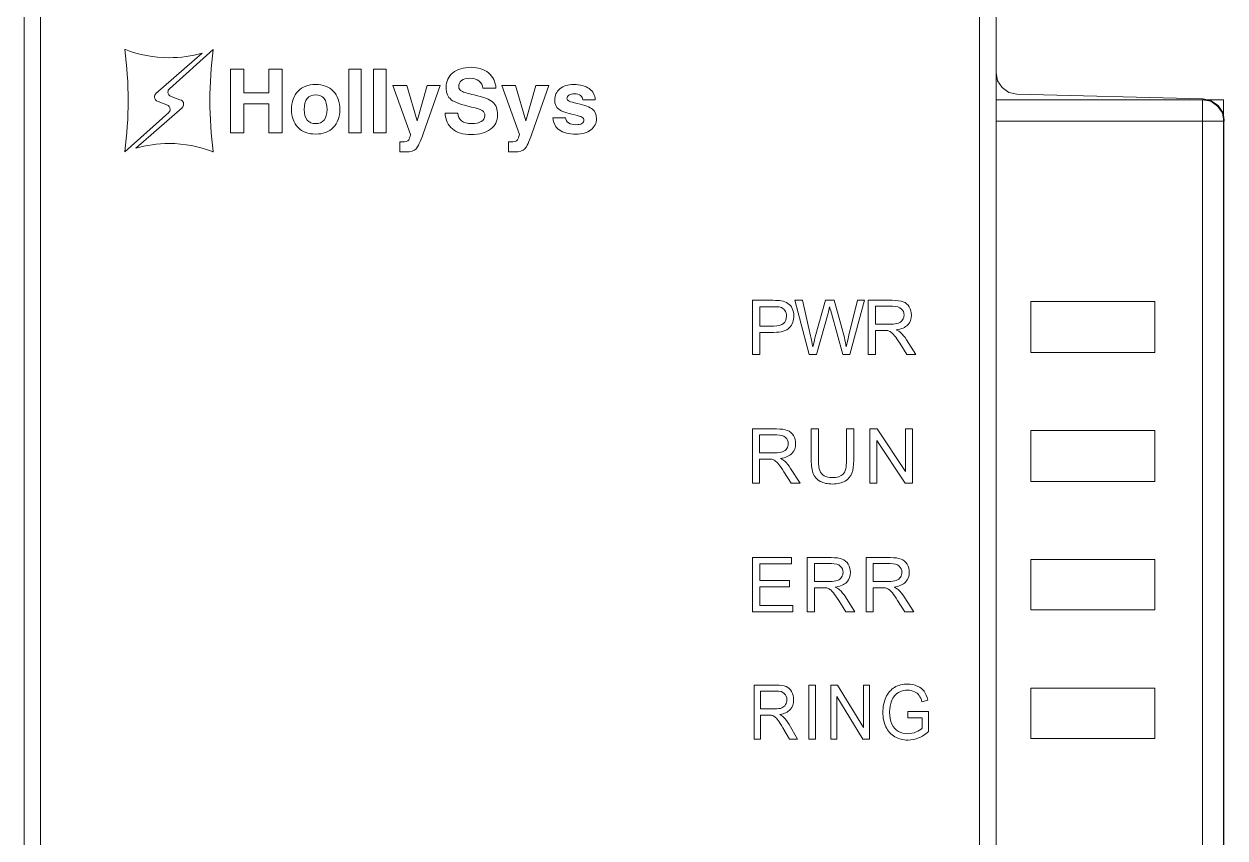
# Model space of a CAD drawing. Header units: millimetres. Extents: x 33157 to 59611, y -29750 to 1750.
# Drawn here: x 53947.74 to 53992.55, y -3075.04 to -3044.67 of the extents above; entities that cross this region are included whole.
import ezdxf

# ---------------------------------------------------------------- set-up
doc = ezdxf.new("R2010")
doc.units = ezdxf.units.MM
doc.layers.get('0').update_dxf_attribs({"lineweight": 18})

msp = doc.modelspace()

# ---------------------------------------------------------------- linework, layer by layer
at = {"lineweight": 9}
for p, q in [((53947.74, -3043.278), (53947.74, -3208)), ((53948.354, -3043.278), (53948.354, -3107.761)), ((53983.392, -3043.278), (53983.392, -3107.761)), ((53984.007, -3043.278), (53984.007, -3170.694)), ((53991.708, -3047.493), (53991.708, -3168.946)), ((53992.511, -3048.296), (53992.511, -3168.464)), ((53992.521, -3048.268), (53992.521, -3048.296))]:
    msp.add_line(p, q, dxfattribs=at)
for points in [[(53984.007, -3170.487), (53992.5, -3170.487), (53992.5, -3047.493), (53984.007, -3047.493)], [(53985.3, -3056.928), (53989.933, -3056.928), (53989.933, -3055.024), (53985.3, -3055.024)], [(53985.3, -3061.738), (53989.933, -3061.738), (53989.933, -3059.835), (53985.3, -3059.835)], [(53985.3, -3066.523), (53989.933, -3066.523), (53989.933, -3064.645), (53985.3, -3064.645)], [(53985.3, -3071.323), (53989.933, -3071.323), (53989.933, -3069.445), (53985.3, -3069.445)]]:
    msp.add_lwpolyline(points, close=True, dxfattribs=at)
for points, knots in [([(53953.071, -3047.681), (53953.071, -3047.681), (53953.071, -3047.681), (53953.071, -3047.681), (53953.071, -3047.681), (53952.741, -3047.56), (53952.741, -3047.56), (53952.663, -3047.544), (53952.605, -3047.475), (53952.605, -3047.392), (53952.605, -3047.34), (53952.628, -3047.295), (53952.664, -3047.263), (53952.664, -3047.263), (53952.664, -3047.262), (53952.664, -3047.262), (53952.664, -3047.262), (53954.392, -3045.751), (53954.392, -3045.751), (53953.997, -3045.864), (53953.581, -3045.925), (53953.15, -3045.925), (53952.576, -3045.925), (53952.028, -3045.817), (53951.524, -3045.622), (53951.516, -3045.619), (53951.507, -3045.617), (53951.499, -3045.614), (53951.499, -3045.614), (53951.499, -3045.624), (53951.499, -3045.624), (53951.582, -3046.246), (53951.626, -3046.88), (53951.626, -3047.525), (53951.626, -3048.169), (53951.582, -3048.803), (53951.499, -3049.424), (53951.499, -3049.424), (53951.499, -3049.438), (53951.499, -3049.438), (53951.499, -3049.438), (53953.138, -3047.969), (53953.138, -3047.969), (53953.138, -3047.969), (53953.138, -3047.968), (53953.138, -3047.968), (53953.17, -3047.937), (53953.191, -3047.893), (53953.191, -3047.844), (53953.191, -3047.768), (53953.14, -3047.703), (53953.071, -3047.681)], [0, 0, 0, 0, 138597.454167, 138597.454167, 138597.454167, 277194.908335, 277194.908335, 277194.908335, 415792.362502, 415792.362502, 415792.362502, 554389.81667, 554389.81667, 554389.81667, 692987.270837, 692987.270837, 692987.270837, 831584.725005, 831584.725005, 831584.725005, 970182.179172, 970182.179172, 970182.179172, 1108779.63334, 1108779.63334, 1108779.63334, 1247377.087507, 1247377.087507, 1247377.087507, 1385974.541674, 1385974.541674, 1385974.541674, 1524571.995842, 1524571.995842, 1524571.995842, 1663169.450009, 1663169.450009, 1663169.450009, 1801766.904177, 1801766.904177, 1801766.904177, 1940364.358344, 1940364.358344, 1940364.358344, 2078961.812512, 2078961.812512, 2078961.812512, 2217559.266679, 2217559.266679, 2217559.266679, 2356156.720847, 2356156.720847, 2356156.720847, 2356156.720847]), ([(53953.229, -3047.37), (53953.229, -3047.37), (53953.229, -3047.37), (53953.229, -3047.37), (53953.229, -3047.37), (53953.559, -3047.49), (53953.559, -3047.49), (53953.637, -3047.507), (53953.695, -3047.576), (53953.695, -3047.659), (53953.695, -3047.71), (53953.672, -3047.756), (53953.636, -3047.788), (53953.636, -3047.788), (53953.636, -3047.789), (53953.636, -3047.789), (53953.636, -3047.789), (53951.908, -3049.3), (53951.908, -3049.3), (53952.303, -3049.187), (53952.719, -3049.125), (53953.15, -3049.125), (53953.724, -3049.125), (53954.272, -3049.233), (53954.776, -3049.429), (53954.784, -3049.432), (53954.793, -3049.434), (53954.801, -3049.437), (53954.801, -3049.437), (53954.801, -3049.426), (53954.801, -3049.426), (53954.718, -3048.805), (53954.673, -3048.171), (53954.673, -3047.526), (53954.673, -3046.882), (53954.718, -3046.248), (53954.801, -3045.626), (53954.801, -3045.626), (53954.801, -3045.613), (53954.801, -3045.613), (53954.801, -3045.613), (53953.162, -3047.081), (53953.162, -3047.081), (53953.162, -3047.081), (53953.162, -3047.082), (53953.162, -3047.082), (53953.13, -3047.114), (53953.109, -3047.157), (53953.109, -3047.206), (53953.109, -3047.283), (53953.159, -3047.347), (53953.229, -3047.37)], [0, 0, 0, 0, 138602.719179, 138602.719179, 138602.719179, 277205.438358, 277205.438358, 277205.438358, 415808.157536, 415808.157536, 415808.157536, 554410.876715, 554410.876715, 554410.876715, 693013.595894, 693013.595894, 693013.595894, 831616.315073, 831616.315073, 831616.315073, 970219.034251, 970219.034251, 970219.034251, 1108821.75343, 1108821.75343, 1108821.75343, 1247424.472609, 1247424.472609, 1247424.472609, 1386027.191788, 1386027.191788, 1386027.191788, 1524629.910967, 1524629.910967, 1524629.910967, 1663232.630145, 1663232.630145, 1663232.630145, 1801835.349324, 1801835.349324, 1801835.349324, 1940438.068503, 1940438.068503, 1940438.068503, 2079040.787682, 2079040.787682, 2079040.787682, 2217643.506861, 2217643.506861, 2217643.506861, 2356246.226039, 2356246.226039, 2356246.226039, 2356246.226039]), ([(53955.445, -3046.348), (53955.445, -3046.348), (53955.693, -3046.348), (53955.693, -3046.348), (53955.693, -3046.348), (53955.942, -3046.348), (53955.942, -3046.348), (53955.942, -3046.348), (53955.942, -3047.239), (53955.942, -3047.239), (53955.942, -3047.239), (53956.873, -3047.239), (53956.873, -3047.239), (53956.873, -3047.239), (53956.873, -3046.348), (53956.873, -3046.348), (53956.873, -3046.348), (53957.121, -3046.348), (53957.121, -3046.348), (53957.121, -3046.348), (53957.371, -3046.348), (53957.371, -3046.348), (53957.371, -3046.348), (53957.371, -3048.728), (53957.371, -3048.728), (53957.371, -3048.728), (53957.123, -3048.728), (53957.123, -3048.728), (53957.123, -3048.728), (53956.873, -3048.728), (53956.873, -3048.728), (53956.873, -3048.728), (53956.873, -3047.649), (53956.873, -3047.649), (53956.873, -3047.649), (53955.942, -3047.649), (53955.942, -3047.649), (53955.942, -3047.649), (53955.942, -3048.728), (53955.942, -3048.728), (53955.942, -3048.728), (53955.694, -3048.728), (53955.694, -3048.728), (53955.694, -3048.728), (53955.445, -3048.728), (53955.445, -3048.728), (53955.445, -3048.728), (53955.445, -3046.348), (53955.445, -3046.348)], [0, 0, 0, 0, 138988.618698, 138988.618698, 138988.618698, 277977.237396, 277977.237396, 277977.237396, 416965.856094, 416965.856094, 416965.856094, 555954.474792, 555954.474792, 555954.474792, 694943.09349, 694943.09349, 694943.09349, 833931.712187, 833931.712187, 833931.712187, 972920.330885, 972920.330885, 972920.330885, 1111908.949583, 1111908.949583, 1111908.949583, 1250897.568281, 1250897.568281, 1250897.568281, 1389886.186979, 1389886.186979, 1389886.186979, 1528874.805677, 1528874.805677, 1528874.805677, 1667863.424375, 1667863.424375, 1667863.424375, 1806852.043073, 1806852.043073, 1806852.043073, 1945840.661771, 1945840.661771, 1945840.661771, 2084829.280469, 2084829.280469, 2084829.280469, 2223817.899166, 2223817.899166, 2223817.899166, 2223817.899166]), ([(53959.86, -3046.348), (53959.86, -3046.348), (53960.091, -3046.348), (53960.091, -3046.348), (53960.091, -3046.348), (53960.324, -3046.348), (53960.324, -3046.348), (53960.324, -3046.348), (53960.324, -3048.728), (53960.324, -3048.728), (53960.324, -3048.728), (53960.093, -3048.728), (53960.093, -3048.728), (53960.093, -3048.728), (53959.86, -3048.728), (53959.86, -3048.728), (53959.86, -3048.728), (53959.86, -3046.348), (53959.86, -3046.348)], [0, 0, 0, 0, 147183.233982, 147183.233982, 147183.233982, 294366.467964, 294366.467964, 294366.467964, 441549.701946, 441549.701946, 441549.701946, 588732.935928, 588732.935928, 588732.935928, 735916.169911, 735916.169911, 735916.169911, 883099.403893, 883099.403893, 883099.403893, 883099.403893]), ([(53960.782, -3046.348), (53960.782, -3046.348), (53961.013, -3046.348), (53961.013, -3046.348), (53961.013, -3046.348), (53961.246, -3046.348), (53961.246, -3046.348), (53961.246, -3046.348), (53961.246, -3048.728), (53961.246, -3048.728), (53961.246, -3048.728), (53961.015, -3048.728), (53961.015, -3048.728), (53961.015, -3048.728), (53960.782, -3048.728), (53960.782, -3048.728), (53960.782, -3048.728), (53960.782, -3046.348), (53960.782, -3046.348)], [0, 0, 0, 0, 147185.673695, 147185.673695, 147185.673695, 294371.347389, 294371.347389, 294371.347389, 441557.021084, 441557.021084, 441557.021084, 588742.694779, 588742.694779, 588742.694779, 735928.368474, 735928.368474, 735928.368474, 883114.042168, 883114.042168, 883114.042168, 883114.042168]), ([(53964.864, -3047.063), (53964.855, -3046.95), (53964.806, -3046.859), (53964.715, -3046.793), (53964.624, -3046.726), (53964.506, -3046.693), (53964.361, -3046.693), (53964.235, -3046.693), (53964.136, -3046.721), (53964.065, -3046.776), (53963.993, -3046.832), (53963.958, -3046.909), (53963.958, -3047.009), (53963.958, -3047.08), (53963.995, -3047.135), (53964.07, -3047.174), (53964.143, -3047.213), (53964.299, -3047.258), (53964.538, -3047.311), (53964.884, -3047.389), (53965.116, -3047.479), (53965.232, -3047.58), (53965.349, -3047.681), (53965.408, -3047.842), (53965.408, -3048.064), (53965.408, -3048.288), (53965.32, -3048.465), (53965.144, -3048.596), (53964.968, -3048.728), (53964.73, -3048.793), (53964.429, -3048.793), (53964.128, -3048.793), (53963.893, -3048.723), (53963.723, -3048.584), (53963.554, -3048.445), (53963.463, -3048.247), (53963.451, -3047.99), (53963.451, -3047.99), (53963.93, -3047.99), (53963.93, -3047.99), (53963.936, -3048.116), (53963.982, -3048.213), (53964.068, -3048.281), (53964.154, -3048.349), (53964.275, -3048.383), (53964.429, -3048.383), (53964.588, -3048.383), (53964.712, -3048.358), (53964.801, -3048.306), (53964.89, -3048.255), (53964.935, -3048.184), (53964.935, -3048.094), (53964.935, -3048.004), (53964.903, -3047.938), (53964.839, -3047.896), (53964.776, -3047.854), (53964.642, -3047.81), (53964.437, -3047.765), (53964.059, -3047.681), (53963.807, -3047.589), (53963.679, -3047.491), (53963.553, -3047.394), (53963.489, -3047.242), (53963.489, -3047.036), (53963.489, -3046.805), (53963.573, -3046.622), (53963.741, -3046.486), (53963.908, -3046.351), (53964.134, -3046.283), (53964.419, -3046.283), (53964.686, -3046.283), (53964.903, -3046.353), (53965.071, -3046.494), (53965.238, -3046.635), (53965.331, -3046.824), (53965.349, -3047.063), (53965.349, -3047.063), (53964.864, -3047.063), (53964.864, -3047.063)], [0, 0, 0, 0, 137119.788026, 137119.788026, 137119.788026, 274239.576052, 274239.576052, 274239.576052, 411359.364079, 411359.364079, 411359.364079, 548479.152105, 548479.152105, 548479.152105, 685598.940131, 685598.940131, 685598.940131, 822718.728157, 822718.728157, 822718.728157, 959838.516184, 959838.516184, 959838.516184, 1096958.30421, 1096958.30421, 1096958.30421, 1234078.092236, 1234078.092236, 1234078.092236, 1371197.880262, 1371197.880262, 1371197.880262, 1508317.668288, 1508317.668288, 1508317.668288, 1645437.456315, 1645437.456315, 1645437.456315, 1782557.244341, 1782557.244341, 1782557.244341, 1919677.032367, 1919677.032367, 1919677.032367, 2056796.820393, 2056796.820393, 2056796.820393, 2193916.608419, 2193916.608419, 2193916.608419, 2331036.396446, 2331036.396446, 2331036.396446, 2468156.184472, 2468156.184472, 2468156.184472, 2605275.972498, 2605275.972498, 2605275.972498, 2742395.760524, 2742395.760524, 2742395.760524, 2879515.548551, 2879515.548551, 2879515.548551, 3016635.336577, 3016635.336577, 3016635.336577, 3153755.124603, 3153755.124603, 3153755.124603, 3290874.912629, 3290874.912629, 3290874.912629, 3427994.700655, 3427994.700655, 3427994.700655, 3565114.488682, 3565114.488682, 3565114.488682, 3565114.488682]), ([(53957.963, -3048.527), (53957.8, -3048.362), (53957.719, -3048.139), (53957.719, -3047.858), (53957.719, -3047.571), (53957.8, -3047.343), (53957.963, -3047.174), (53958.125, -3047.006), (53958.344, -3046.921), (53958.62, -3046.921), (53958.897, -3046.921), (53959.117, -3047.006), (53959.279, -3047.174), (53959.441, -3047.343), (53959.522, -3047.571), (53959.522, -3047.858), (53959.522, -3048.139), (53959.441, -3048.362), (53959.279, -3048.527), (53959.117, -3048.692), (53958.897, -3048.774), (53958.62, -3048.774), (53958.344, -3048.774), (53958.125, -3048.692), (53957.963, -3048.527)], [0, 0, 0, 0, 143905.729551, 143905.729551, 143905.729551, 287811.459102, 287811.459102, 287811.459102, 431717.188653, 431717.188653, 431717.188653, 575622.918204, 575622.918204, 575622.918204, 719528.647756, 719528.647756, 719528.647756, 863434.377307, 863434.377307, 863434.377307, 1007340.106858, 1007340.106858, 1007340.106858, 1151245.836409, 1151245.836409, 1151245.836409, 1151245.836409]), ([(53962.631, -3048.766), (53962.529, -3049.063), (53962.442, -3049.249), (53962.37, -3049.325), (53962.297, -3049.4), (53962.168, -3049.438), (53961.982, -3049.438), (53961.982, -3049.438), (53961.76, -3049.433), (53961.76, -3049.433), (53961.76, -3049.433), (53961.76, -3049.061), (53961.76, -3049.061), (53961.771, -3049.065), (53961.801, -3049.067), (53961.849, -3049.067), (53961.974, -3049.067), (53962.055, -3049.042), (53962.092, -3048.991), (53962.116, -3048.959), (53962.14, -3048.892), (53962.164, -3048.79), (53962.164, -3048.79), (53961.507, -3046.967), (53961.507, -3046.967), (53961.507, -3046.967), (53961.762, -3046.967), (53961.762, -3046.967), (53961.762, -3046.967), (53962.02, -3046.967), (53962.02, -3046.967), (53962.02, -3046.967), (53962.403, -3048.274), (53962.403, -3048.274), (53962.403, -3048.274), (53962.404, -3048.274), (53962.404, -3048.274), (53962.404, -3048.274), (53962.777, -3046.967), (53962.777, -3046.967), (53962.777, -3046.967), (53963.02, -3046.967), (53963.02, -3046.967), (53963.02, -3046.967), (53963.263, -3046.967), (53963.263, -3046.967), (53963.263, -3046.967), (53962.631, -3048.766), (53962.631, -3048.766)], [0, 0, 0, 0, 139005.186012, 139005.186012, 139005.186012, 278010.372024, 278010.372024, 278010.372024, 417015.558036, 417015.558036, 417015.558036, 556020.744049, 556020.744049, 556020.744049, 695025.930061, 695025.930061, 695025.930061, 834031.116073, 834031.116073, 834031.116073, 973036.302085, 973036.302085, 973036.302085, 1112041.488097, 1112041.488097, 1112041.488097, 1251046.674109, 1251046.674109, 1251046.674109, 1390051.860122, 1390051.860122, 1390051.860122, 1529057.046134, 1529057.046134, 1529057.046134, 1668062.232146, 1668062.232146, 1668062.232146, 1807067.418158, 1807067.418158, 1807067.418158, 1946072.60417, 1946072.60417, 1946072.60417, 2085077.790182, 2085077.790182, 2085077.790182, 2224082.976194, 2224082.976194, 2224082.976194, 2224082.976194]), ([(53966.688, -3048.766), (53966.586, -3049.063), (53966.499, -3049.249), (53966.427, -3049.325), (53966.354, -3049.4), (53966.225, -3049.438), (53966.039, -3049.438), (53966.039, -3049.438), (53965.817, -3049.433), (53965.817, -3049.433), (53965.817, -3049.433), (53965.817, -3049.061), (53965.817, -3049.061), (53965.828, -3049.065), (53965.858, -3049.067), (53965.907, -3049.067), (53966.031, -3049.067), (53966.112, -3049.042), (53966.15, -3048.991), (53966.173, -3048.959), (53966.197, -3048.892), (53966.221, -3048.79), (53966.221, -3048.79), (53965.564, -3046.967), (53965.564, -3046.967), (53965.564, -3046.967), (53965.82, -3046.967), (53965.82, -3046.967), (53965.82, -3046.967), (53966.077, -3046.967), (53966.077, -3046.967), (53966.077, -3046.967), (53966.46, -3048.274), (53966.46, -3048.274), (53966.46, -3048.274), (53966.461, -3048.274), (53966.461, -3048.274), (53966.461, -3048.274), (53966.834, -3046.967), (53966.834, -3046.967), (53966.834, -3046.967), (53967.077, -3046.967), (53967.077, -3046.967), (53967.077, -3046.967), (53967.32, -3046.967), (53967.32, -3046.967), (53967.32, -3046.967), (53966.688, -3048.766), (53966.688, -3048.766)], [0, 0, 0, 0, 139015.328731, 139015.328731, 139015.328731, 278030.657462, 278030.657462, 278030.657462, 417045.986194, 417045.986194, 417045.986194, 556061.314925, 556061.314925, 556061.314925, 695076.643656, 695076.643656, 695076.643656, 834091.972387, 834091.972387, 834091.972387, 973107.301118, 973107.301118, 973107.301118, 1112122.629849, 1112122.629849, 1112122.629849, 1251137.958581, 1251137.958581, 1251137.958581, 1390153.287312, 1390153.287312, 1390153.287312, 1529168.616043, 1529168.616043, 1529168.616043, 1668183.944774, 1668183.944774, 1668183.944774, 1807199.273505, 1807199.273505, 1807199.273505, 1946214.602236, 1946214.602236, 1946214.602236, 2085229.930968, 2085229.930968, 2085229.930968, 2224245.259699, 2224245.259699, 2224245.259699, 2224245.259699]), ([(53968.589, -3047.496), (53968.589, -3047.428), (53968.561, -3047.373), (53968.505, -3047.332), (53968.449, -3047.291), (53968.374, -3047.27), (53968.281, -3047.27), (53968.192, -3047.27), (53968.122, -3047.286), (53968.071, -3047.316), (53968.021, -3047.347), (53967.996, -3047.39), (53967.996, -3047.445), (53967.996, -3047.484), (53968.025, -3047.518), (53968.082, -3047.546), (53968.138, -3047.573), (53968.238, -3047.602), (53968.382, -3047.635), (53968.667, -3047.699), (53968.858, -3047.768), (53968.954, -3047.844), (53969.051, -3047.919), (53969.099, -3048.038), (53969.099, -3048.2), (53969.099, -3048.372), (53969.029, -3048.511), (53968.889, -3048.617), (53968.749, -3048.722), (53968.564, -3048.774), (53968.335, -3048.774), (53968.064, -3048.774), (53967.855, -3048.723), (53967.709, -3048.619), (53967.562, -3048.515), (53967.484, -3048.364), (53967.475, -3048.166), (53967.475, -3048.166), (53967.947, -3048.166), (53967.947, -3048.166), (53967.951, -3048.247), (53967.987, -3048.31), (53968.055, -3048.356), (53968.124, -3048.402), (53968.217, -3048.425), (53968.335, -3048.425), (53968.428, -3048.425), (53968.501, -3048.409), (53968.553, -3048.377), (53968.605, -3048.345), (53968.632, -3048.301), (53968.632, -3048.244), (53968.632, -3048.204), (53968.606, -3048.17), (53968.556, -3048.142), (53968.505, -3048.115), (53968.416, -3048.087), (53968.288, -3048.059), (53967.99, -3047.992), (53967.791, -3047.921), (53967.691, -3047.847), (53967.59, -3047.774), (53967.54, -3047.66), (53967.54, -3047.505), (53967.54, -3047.331), (53967.605, -3047.189), (53967.735, -3047.082), (53967.866, -3046.975), (53968.037, -3046.921), (53968.25, -3046.921), (53968.489, -3046.921), (53968.682, -3046.974), (53968.829, -3047.079), (53968.976, -3047.184), (53969.049, -3047.323), (53969.049, -3047.496), (53969.049, -3047.496), (53969.049, -3047.496), (53969.049, -3047.496), (53969.049, -3047.496), (53968.589, -3047.496), (53968.589, -3047.496)], [0, 0, 0, 0, 136961.339307, 136961.339307, 136961.339307, 273922.678614, 273922.678614, 273922.678614, 410884.017921, 410884.017921, 410884.017921, 547845.357228, 547845.357228, 547845.357228, 684806.696535, 684806.696535, 684806.696535, 821768.035842, 821768.035842, 821768.035842, 958729.375149, 958729.375149, 958729.375149, 1095690.714456, 1095690.714456, 1095690.714456, 1232652.053763, 1232652.053763, 1232652.053763, 1369613.39307, 1369613.39307, 1369613.39307, 1506574.732377, 1506574.732377, 1506574.732377, 1643536.071684, 1643536.071684, 1643536.071684, 1780497.41099, 1780497.41099, 1780497.41099, 1917458.750297, 1917458.750297, 1917458.750297, 2054420.089604, 2054420.089604, 2054420.089604, 2191381.428911, 2191381.428911, 2191381.428911, 2328342.768218, 2328342.768218, 2328342.768218, 2465304.107525, 2465304.107525, 2465304.107525, 2602265.446832, 2602265.446832, 2602265.446832, 2739226.786139, 2739226.786139, 2739226.786139, 2876188.125446, 2876188.125446, 2876188.125446, 3013149.464753, 3013149.464753, 3013149.464753, 3150110.80406, 3150110.80406, 3150110.80406, 3287072.143367, 3287072.143367, 3287072.143367, 3424033.482674, 3424033.482674, 3424033.482674, 3560994.821981, 3560994.821981, 3560994.821981, 3697956.161288, 3697956.161288, 3697956.161288, 3697956.161288]), ([(53958.936, -3048.249), (53959.009, -3048.159), (53959.045, -3048.027), (53959.045, -3047.853), (53959.045, -3047.675), (53959.009, -3047.54), (53958.936, -3047.448), (53958.864, -3047.356), (53958.758, -3047.31), (53958.62, -3047.31), (53958.481, -3047.31), (53958.376, -3047.356), (53958.304, -3047.448), (53958.232, -3047.54), (53958.196, -3047.675), (53958.196, -3047.853), (53958.196, -3048.027), (53958.232, -3048.159), (53958.304, -3048.249), (53958.376, -3048.34), (53958.481, -3048.385), (53958.62, -3048.385), (53958.758, -3048.385), (53958.864, -3048.34), (53958.936, -3048.249)], [0, 0, 0, 0, 143906.936781, 143906.936781, 143906.936781, 287813.873562, 287813.873562, 287813.873562, 431720.810343, 431720.810343, 431720.810343, 575627.747124, 575627.747124, 575627.747124, 719534.683905, 719534.683905, 719534.683905, 863441.620686, 863441.620686, 863441.620686, 1007348.557467, 1007348.557467, 1007348.557467, 1151255.494248, 1151255.494248, 1151255.494248, 1151255.494248]), ([(53974.921, -3056.997), (53974.921, -3056.997), (53974.921, -3054.977), (53974.921, -3054.977), (53974.921, -3054.977), (53975.684, -3054.977), (53975.684, -3054.977), (53975.818, -3054.977), (53975.921, -3054.983), (53975.992, -3054.996), (53976.091, -3055.012), (53976.174, -3055.044), (53976.242, -3055.09), (53976.309, -3055.136), (53976.363, -3055.201), (53976.404, -3055.285), (53976.445, -3055.368), (53976.465, -3055.46), (53976.465, -3055.56), (53976.465, -3055.731), (53976.41, -3055.876), (53976.301, -3055.995), (53976.192, -3056.114), (53975.994, -3056.173), (53975.708, -3056.173), (53975.708, -3056.173), (53975.189, -3056.173), (53975.189, -3056.173), (53975.189, -3056.173), (53975.189, -3056.997), (53975.189, -3056.997), (53975.189, -3056.997), (53974.921, -3056.997), (53974.921, -3056.997)], [0, 0, 0, 0, 141139.422031, 141139.422031, 141139.422031, 282278.844063, 282278.844063, 282278.844063, 423418.266094, 423418.266094, 423418.266094, 564557.688126, 564557.688126, 564557.688126, 705697.110157, 705697.110157, 705697.110157, 846836.532188, 846836.532188, 846836.532188, 987975.95422, 987975.95422, 987975.95422, 1129115.376251, 1129115.376251, 1129115.376251, 1270254.798283, 1270254.798283, 1270254.798283, 1411394.220314, 1411394.220314, 1411394.220314, 1552533.642346, 1552533.642346, 1552533.642346, 1552533.642346]), ([(53977.035, -3056.997), (53977.035, -3056.997), (53976.503, -3054.977), (53976.503, -3054.977), (53976.503, -3054.977), (53976.78, -3054.977), (53976.78, -3054.977), (53976.78, -3054.977), (53977.083, -3056.302), (53977.083, -3056.302), (53977.116, -3056.44), (53977.145, -3056.578), (53977.17, -3056.715), (53977.223, -3056.499), (53977.254, -3056.375), (53977.263, -3056.342), (53977.263, -3056.342), (53977.645, -3054.977), (53977.645, -3054.977), (53977.645, -3054.977), (53977.967, -3054.977), (53977.967, -3054.977), (53977.967, -3054.977), (53978.257, -3056), (53978.257, -3056), (53978.328, -3056.254), (53978.381, -3056.492), (53978.415, -3056.715), (53978.441, -3056.587), (53978.476, -3056.441), (53978.518, -3056.276), (53978.518, -3056.276), (53978.833, -3054.977), (53978.833, -3054.977), (53978.833, -3054.977), (53979.102, -3054.977), (53979.102, -3054.977), (53979.102, -3054.977), (53978.549, -3056.997), (53978.549, -3056.997), (53978.549, -3056.997), (53978.289, -3056.997), (53978.289, -3056.997), (53978.289, -3056.997), (53977.865, -3055.458), (53977.865, -3055.458), (53977.829, -3055.329), (53977.807, -3055.25), (53977.799, -3055.221), (53977.776, -3055.313), (53977.756, -3055.392), (53977.738, -3055.457), (53977.738, -3055.457), (53977.314, -3056.997), (53977.314, -3056.997), (53977.314, -3056.997), (53977.035, -3056.997), (53977.035, -3056.997)], [0, 0, 0, 0, 138192.202017, 138192.202017, 138192.202017, 276384.404033, 276384.404033, 276384.404033, 414576.60605, 414576.60605, 414576.60605, 552768.808066, 552768.808066, 552768.808066, 690961.010083, 690961.010083, 690961.010083, 829153.2121, 829153.2121, 829153.2121, 967345.414116, 967345.414116, 967345.414116, 1105537.616133, 1105537.616133, 1105537.616133, 1243729.81815, 1243729.81815, 1243729.81815, 1381922.020166, 1381922.020166, 1381922.020166, 1520114.222183, 1520114.222183, 1520114.222183, 1658306.424199, 1658306.424199, 1658306.424199, 1796498.626216, 1796498.626216, 1796498.626216, 1934690.828233, 1934690.828233, 1934690.828233, 2072883.030249, 2072883.030249, 2072883.030249, 2211075.232266, 2211075.232266, 2211075.232266, 2349267.434282, 2349267.434282, 2349267.434282, 2487459.636299, 2487459.636299, 2487459.636299, 2625651.838316, 2625651.838316, 2625651.838316, 2625651.838316]), ([(53979.238, -3056.997), (53979.238, -3056.997), (53979.238, -3054.977), (53979.238, -3054.977), (53979.238, -3054.977), (53980.133, -3054.977), (53980.133, -3054.977), (53980.314, -3054.977), (53980.45, -3054.995), (53980.544, -3055.031), (53980.638, -3055.067), (53980.712, -3055.131), (53980.768, -3055.223), (53980.824, -3055.315), (53980.852, -3055.416), (53980.852, -3055.527), (53980.852, -3055.671), (53980.806, -3055.792), (53980.713, -3055.89), (53980.62, -3055.988), (53980.477, -3056.05), (53980.283, -3056.077), (53980.354, -3056.111), (53980.408, -3056.145), (53980.445, -3056.178), (53980.523, -3056.249), (53980.597, -3056.339), (53980.666, -3056.447), (53980.666, -3056.447), (53981.015, -3056.997), (53981.015, -3056.997), (53981.015, -3056.997), (53980.681, -3056.997), (53980.681, -3056.997), (53980.681, -3056.997), (53980.414, -3056.577), (53980.414, -3056.577), (53980.337, -3056.455), (53980.272, -3056.362), (53980.222, -3056.298), (53980.171, -3056.233), (53980.126, -3056.189), (53980.086, -3056.163), (53980.046, -3056.137), (53980.005, -3056.12), (53979.964, -3056.109), (53979.934, -3056.103), (53979.885, -3056.1), (53979.815, -3056.1), (53979.815, -3056.1), (53979.506, -3056.1), (53979.506, -3056.1), (53979.506, -3056.1), (53979.506, -3056.997), (53979.506, -3056.997), (53979.506, -3056.997), (53979.238, -3056.997), (53979.238, -3056.997)], [0, 0, 0, 0, 138201.173869, 138201.173869, 138201.173869, 276402.347738, 276402.347738, 276402.347738, 414603.521607, 414603.521607, 414603.521607, 552804.695476, 552804.695476, 552804.695476, 691005.869345, 691005.869345, 691005.869345, 829207.043214, 829207.043214, 829207.043214, 967408.217083, 967408.217083, 967408.217083, 1105609.390952, 1105609.390952, 1105609.390952, 1243810.564821, 1243810.564821, 1243810.564821, 1382011.73869, 1382011.73869, 1382011.73869, 1520212.912559, 1520212.912559, 1520212.912559, 1658414.086428, 1658414.086428, 1658414.086428, 1796615.260297, 1796615.260297, 1796615.260297, 1934816.434166, 1934816.434166, 1934816.434166, 2073017.608035, 2073017.608035, 2073017.608035, 2211218.781904, 2211218.781904, 2211218.781904, 2349419.955774, 2349419.955774, 2349419.955774, 2487621.129643, 2487621.129643, 2487621.129643, 2625822.303512, 2625822.303512, 2625822.303512, 2625822.303512]), ([(53975.189, -3055.936), (53975.189, -3055.936), (53975.711, -3055.936), (53975.711, -3055.936), (53975.885, -3055.936), (53976.007, -3055.904), (53976.08, -3055.84), (53976.152, -3055.775), (53976.188, -3055.685), (53976.188, -3055.568), (53976.188, -3055.484), (53976.167, -3055.411), (53976.124, -3055.351), (53976.082, -3055.291), (53976.025, -3055.251), (53975.956, -3055.231), (53975.91, -3055.22), (53975.827, -3055.214), (53975.706, -3055.214), (53975.706, -3055.214), (53975.189, -3055.214), (53975.189, -3055.214), (53975.189, -3055.214), (53975.189, -3055.936), (53975.189, -3055.936)], [0, 0, 0, 0, 143962.824276, 143962.824276, 143962.824276, 287925.648552, 287925.648552, 287925.648552, 431888.472827, 431888.472827, 431888.472827, 575851.297103, 575851.297103, 575851.297103, 719814.121379, 719814.121379, 719814.121379, 863776.945655, 863776.945655, 863776.945655, 1007739.769931, 1007739.769931, 1007739.769931, 1151702.594207, 1151702.594207, 1151702.594207, 1151702.594207]), ([(53979.506, -3055.868), (53979.506, -3055.868), (53980.08, -3055.868), (53980.08, -3055.868), (53980.202, -3055.868), (53980.297, -3055.856), (53980.366, -3055.83), (53980.434, -3055.805), (53980.487, -3055.765), (53980.522, -3055.709), (53980.558, -3055.653), (53980.576, -3055.593), (53980.576, -3055.528), (53980.576, -3055.432), (53980.541, -3055.353), (53980.472, -3055.292), (53980.403, -3055.23), (53980.294, -3055.2), (53980.145, -3055.2), (53980.145, -3055.2), (53979.506, -3055.2), (53979.506, -3055.2), (53979.506, -3055.2), (53979.506, -3055.868), (53979.506, -3055.868)], [0, 0, 0, 0, 143974.328956, 143974.328956, 143974.328956, 287948.657912, 287948.657912, 287948.657912, 431922.986868, 431922.986868, 431922.986868, 575897.315823, 575897.315823, 575897.315823, 719871.644779, 719871.644779, 719871.644779, 863845.973735, 863845.973735, 863845.973735, 1007820.302691, 1007820.302691, 1007820.302691, 1151794.631647, 1151794.631647, 1151794.631647, 1151794.631647]), ([(53974.916, -3061.797), (53974.916, -3061.797), (53974.916, -3059.777), (53974.916, -3059.777), (53974.916, -3059.777), (53975.812, -3059.777), (53975.812, -3059.777), (53975.992, -3059.777), (53976.129, -3059.795), (53976.223, -3059.831), (53976.316, -3059.867), (53976.391, -3059.931), (53976.447, -3060.023), (53976.503, -3060.115), (53976.531, -3060.216), (53976.531, -3060.327), (53976.531, -3060.471), (53976.484, -3060.592), (53976.391, -3060.69), (53976.299, -3060.788), (53976.156, -3060.85), (53975.962, -3060.877), (53976.033, -3060.911), (53976.087, -3060.945), (53976.123, -3060.978), (53976.201, -3061.049), (53976.275, -3061.139), (53976.344, -3061.247), (53976.344, -3061.247), (53976.694, -3061.797), (53976.694, -3061.797), (53976.694, -3061.797), (53976.36, -3061.797), (53976.36, -3061.797), (53976.36, -3061.797), (53976.093, -3061.377), (53976.093, -3061.377), (53976.015, -3061.255), (53975.951, -3061.162), (53975.9, -3061.098), (53975.85, -3061.033), (53975.804, -3060.989), (53975.764, -3060.963), (53975.725, -3060.937), (53975.684, -3060.92), (53975.643, -3060.909), (53975.613, -3060.903), (53975.563, -3060.9), (53975.494, -3060.9), (53975.494, -3060.9), (53975.185, -3060.9), (53975.185, -3060.9), (53975.185, -3060.9), (53975.185, -3061.797), (53975.185, -3061.797), (53975.185, -3061.797), (53974.916, -3061.797), (53974.916, -3061.797)], [0, 0, 0, 0, 138196.732848, 138196.732848, 138196.732848, 276393.465697, 276393.465697, 276393.465697, 414590.198545, 414590.198545, 414590.198545, 552786.931393, 552786.931393, 552786.931393, 690983.664242, 690983.664242, 690983.664242, 829180.39709, 829180.39709, 829180.39709, 967377.129938, 967377.129938, 967377.129938, 1105573.862787, 1105573.862787, 1105573.862787, 1243770.595635, 1243770.595635, 1243770.595635, 1381967.328484, 1381967.328484, 1381967.328484, 1520164.061332, 1520164.061332, 1520164.061332, 1658360.79418, 1658360.79418, 1658360.79418, 1796557.527029, 1796557.527029, 1796557.527029, 1934754.259877, 1934754.259877, 1934754.259877, 2072950.992725, 2072950.992725, 2072950.992725, 2211147.725574, 2211147.725574, 2211147.725574, 2349344.458422, 2349344.458422, 2349344.458422, 2487541.19127, 2487541.19127, 2487541.19127, 2625737.924119, 2625737.924119, 2625737.924119, 2625737.924119]), ([(53975.185, -3060.668), (53975.185, -3060.668), (53975.758, -3060.668), (53975.758, -3060.668), (53975.881, -3060.668), (53975.976, -3060.656), (53976.044, -3060.63), (53976.113, -3060.605), (53976.165, -3060.565), (53976.201, -3060.509), (53976.236, -3060.453), (53976.254, -3060.393), (53976.254, -3060.328), (53976.254, -3060.232), (53976.22, -3060.153), (53976.151, -3060.092), (53976.082, -3060.03), (53975.972, -3060), (53975.823, -3060), (53975.823, -3060), (53975.185, -3060), (53975.185, -3060), (53975.185, -3060), (53975.185, -3060.668), (53975.185, -3060.668)], [0, 0, 0, 0, 143969.842298, 143969.842298, 143969.842298, 287939.684596, 287939.684596, 287939.684596, 431909.526894, 431909.526894, 431909.526894, 575879.369191, 575879.369191, 575879.369191, 719849.211489, 719849.211489, 719849.211489, 863819.053787, 863819.053787, 863819.053787, 1007788.896085, 1007788.896085, 1007788.896085, 1151758.738383, 1151758.738383, 1151758.738383, 1151758.738383]), ([(53978.429, -3059.777), (53978.429, -3059.777), (53978.697, -3059.777), (53978.697, -3059.777), (53978.697, -3059.777), (53978.697, -3060.944), (53978.697, -3060.944), (53978.697, -3061.147), (53978.674, -3061.308), (53978.629, -3061.428), (53978.583, -3061.547), (53978.5, -3061.644), (53978.38, -3061.719), (53978.26, -3061.793), (53978.104, -3061.831), (53977.909, -3061.831), (53977.72, -3061.831), (53977.566, -3061.799), (53977.446, -3061.733), (53977.325, -3061.668), (53977.24, -3061.574), (53977.188, -3061.45), (53977.137, -3061.326), (53977.111, -3061.158), (53977.111, -3060.944), (53977.111, -3060.944), (53977.111, -3059.777), (53977.111, -3059.777), (53977.111, -3059.777), (53977.379, -3059.777), (53977.379, -3059.777), (53977.379, -3059.777), (53977.379, -3060.943), (53977.379, -3060.943), (53977.379, -3061.119), (53977.396, -3061.248), (53977.428, -3061.331), (53977.461, -3061.414), (53977.516, -3061.479), (53977.596, -3061.523), (53977.675, -3061.569), (53977.772, -3061.591), (53977.886, -3061.591), (53978.082, -3061.591), (53978.221, -3061.547), (53978.305, -3061.458), (53978.388, -3061.368), (53978.429, -3061.197), (53978.429, -3060.943), (53978.429, -3060.943), (53978.429, -3059.777), (53978.429, -3059.777)], [0, 0, 0, 0, 138679.382233, 138679.382233, 138679.382233, 277358.764467, 277358.764467, 277358.764467, 416038.1467, 416038.1467, 416038.1467, 554717.528933, 554717.528933, 554717.528933, 693396.911167, 693396.911167, 693396.911167, 832076.2934, 832076.2934, 832076.2934, 970755.675634, 970755.675634, 970755.675634, 1109435.057867, 1109435.057867, 1109435.057867, 1248114.4401, 1248114.4401, 1248114.4401, 1386793.822334, 1386793.822334, 1386793.822334, 1525473.204567, 1525473.204567, 1525473.204567, 1664152.5868, 1664152.5868, 1664152.5868, 1802831.969034, 1802831.969034, 1802831.969034, 1941511.351267, 1941511.351267, 1941511.351267, 2080190.7335, 2080190.7335, 2080190.7335, 2218870.115734, 2218870.115734, 2218870.115734, 2357549.497967, 2357549.497967, 2357549.497967, 2357549.497967]), ([(53979.298, -3061.797), (53979.298, -3061.797), (53979.298, -3059.777), (53979.298, -3059.777), (53979.298, -3059.777), (53979.572, -3059.777), (53979.572, -3059.777), (53979.572, -3059.777), (53980.633, -3061.363), (53980.633, -3061.363), (53980.633, -3061.363), (53980.633, -3059.777), (53980.633, -3059.777), (53980.633, -3059.777), (53980.889, -3059.777), (53980.889, -3059.777), (53980.889, -3059.777), (53980.889, -3061.797), (53980.889, -3061.797), (53980.889, -3061.797), (53980.615, -3061.797), (53980.615, -3061.797), (53980.615, -3061.797), (53979.555, -3060.211), (53979.555, -3060.211), (53979.555, -3060.211), (53979.555, -3061.797), (53979.555, -3061.797), (53979.555, -3061.797), (53979.298, -3061.797), (53979.298, -3061.797)], [0, 0, 0, 0, 142011.523407, 142011.523407, 142011.523407, 284023.046815, 284023.046815, 284023.046815, 426034.570222, 426034.570222, 426034.570222, 568046.093629, 568046.093629, 568046.093629, 710057.617037, 710057.617037, 710057.617037, 852069.140444, 852069.140444, 852069.140444, 994080.663852, 994080.663852, 994080.663852, 1136092.187259, 1136092.187259, 1136092.187259, 1278103.710666, 1278103.710666, 1278103.710666, 1420115.234074, 1420115.234074, 1420115.234074, 1420115.234074]), ([(53976.962, -3066.597), (53976.962, -3066.597), (53976.962, -3064.577), (53976.962, -3064.577), (53976.962, -3064.577), (53977.857, -3064.577), (53977.857, -3064.577), (53978.037, -3064.577), (53978.174, -3064.595), (53978.268, -3064.631), (53978.361, -3064.667), (53978.436, -3064.731), (53978.492, -3064.823), (53978.548, -3064.915), (53978.576, -3065.016), (53978.576, -3065.127), (53978.576, -3065.271), (53978.529, -3065.392), (53978.437, -3065.49), (53978.344, -3065.588), (53978.201, -3065.65), (53978.007, -3065.677), (53978.078, -3065.711), (53978.132, -3065.745), (53978.169, -3065.778), (53978.247, -3065.849), (53978.32, -3065.939), (53978.39, -3066.047), (53978.39, -3066.047), (53978.739, -3066.597), (53978.739, -3066.597), (53978.739, -3066.597), (53978.405, -3066.597), (53978.405, -3066.597), (53978.405, -3066.597), (53978.138, -3066.177), (53978.138, -3066.177), (53978.06, -3066.055), (53977.996, -3065.962), (53977.946, -3065.898), (53977.895, -3065.833), (53977.85, -3065.789), (53977.81, -3065.763), (53977.77, -3065.737), (53977.729, -3065.72), (53977.688, -3065.709), (53977.658, -3065.703), (53977.608, -3065.7), (53977.539, -3065.7), (53977.539, -3065.7), (53977.23, -3065.7), (53977.23, -3065.7), (53977.23, -3065.7), (53977.23, -3066.597), (53977.23, -3066.597), (53977.23, -3066.597), (53976.962, -3066.597), (53976.962, -3066.597)], [0, 0, 0, 0, 138208.119831, 138208.119831, 138208.119831, 276416.239662, 276416.239662, 276416.239662, 414624.359493, 414624.359493, 414624.359493, 552832.479324, 552832.479324, 552832.479324, 691040.599155, 691040.599155, 691040.599155, 829248.718986, 829248.718986, 829248.718986, 967456.838817, 967456.838817, 967456.838817, 1105664.958648, 1105664.958648, 1105664.958648, 1243873.078479, 1243873.078479, 1243873.078479, 1382081.19831, 1382081.19831, 1382081.19831, 1520289.318141, 1520289.318141, 1520289.318141, 1658497.437972, 1658497.437972, 1658497.437972, 1796705.557803, 1796705.557803, 1796705.557803, 1934913.677634, 1934913.677634, 1934913.677634, 2073121.797465, 2073121.797465, 2073121.797465, 2211329.917296, 2211329.917296, 2211329.917296, 2349538.037127, 2349538.037127, 2349538.037127, 2487746.156958, 2487746.156958, 2487746.156958, 2625954.276789, 2625954.276789, 2625954.276789, 2625954.276789]), ([(53979.157, -3066.597), (53979.157, -3066.597), (53979.157, -3064.577), (53979.157, -3064.577), (53979.157, -3064.577), (53980.052, -3064.577), (53980.052, -3064.577), (53980.232, -3064.577), (53980.369, -3064.595), (53980.463, -3064.631), (53980.556, -3064.667), (53980.631, -3064.731), (53980.687, -3064.823), (53980.743, -3064.915), (53980.771, -3065.016), (53980.771, -3065.127), (53980.771, -3065.271), (53980.724, -3065.392), (53980.632, -3065.49), (53980.539, -3065.588), (53980.396, -3065.65), (53980.202, -3065.677), (53980.273, -3065.711), (53980.327, -3065.745), (53980.363, -3065.778), (53980.442, -3065.849), (53980.515, -3065.939), (53980.585, -3066.047), (53980.585, -3066.047), (53980.934, -3066.597), (53980.934, -3066.597), (53980.934, -3066.597), (53980.6, -3066.597), (53980.6, -3066.597), (53980.6, -3066.597), (53980.333, -3066.177), (53980.333, -3066.177), (53980.255, -3066.055), (53980.191, -3065.962), (53980.141, -3065.898), (53980.09, -3065.833), (53980.045, -3065.789), (53980.005, -3065.763), (53979.965, -3065.737), (53979.924, -3065.72), (53979.883, -3065.709), (53979.853, -3065.703), (53979.803, -3065.7), (53979.734, -3065.7), (53979.734, -3065.7), (53979.425, -3065.7), (53979.425, -3065.7), (53979.425, -3065.7), (53979.425, -3066.597), (53979.425, -3066.597), (53979.425, -3066.597), (53979.157, -3066.597), (53979.157, -3066.597)], [0, 0, 0, 0, 138213.576311, 138213.576311, 138213.576311, 276427.152623, 276427.152623, 276427.152623, 414640.728934, 414640.728934, 414640.728934, 552854.305246, 552854.305246, 552854.305246, 691067.881557, 691067.881557, 691067.881557, 829281.457868, 829281.457868, 829281.457868, 967495.03418, 967495.03418, 967495.03418, 1105708.610491, 1105708.610491, 1105708.610491, 1243922.186802, 1243922.186802, 1243922.186802, 1382135.763114, 1382135.763114, 1382135.763114, 1520349.339425, 1520349.339425, 1520349.339425, 1658562.915737, 1658562.915737, 1658562.915737, 1796776.492048, 1796776.492048, 1796776.492048, 1934990.068359, 1934990.068359, 1934990.068359, 2073203.644671, 2073203.644671, 2073203.644671, 2211417.220982, 2211417.220982, 2211417.220982, 2349630.797293, 2349630.797293, 2349630.797293, 2487844.373605, 2487844.373605, 2487844.373605, 2626057.949916, 2626057.949916, 2626057.949916, 2626057.949916]), ([(53974.922, -3066.597), (53974.922, -3066.597), (53974.922, -3064.577), (53974.922, -3064.577), (53974.922, -3064.577), (53976.381, -3064.577), (53976.381, -3064.577), (53976.381, -3064.577), (53976.381, -3064.814), (53976.381, -3064.814), (53976.381, -3064.814), (53975.191, -3064.814), (53975.191, -3064.814), (53975.191, -3064.814), (53975.191, -3065.435), (53975.191, -3065.435), (53975.191, -3065.435), (53976.305, -3065.435), (53976.305, -3065.435), (53976.305, -3065.435), (53976.305, -3065.672), (53976.305, -3065.672), (53976.305, -3065.672), (53975.191, -3065.672), (53975.191, -3065.672), (53975.191, -3065.672), (53975.191, -3066.36), (53975.191, -3066.36), (53975.191, -3066.36), (53976.429, -3066.36), (53976.429, -3066.36), (53976.429, -3066.36), (53976.429, -3066.597), (53976.429, -3066.597), (53976.429, -3066.597), (53974.922, -3066.597), (53974.922, -3066.597)], [0, 0, 0, 0, 140696.293471, 140696.293471, 140696.293471, 281392.586943, 281392.586943, 281392.586943, 422088.880414, 422088.880414, 422088.880414, 562785.173885, 562785.173885, 562785.173885, 703481.467356, 703481.467356, 703481.467356, 844177.760828, 844177.760828, 844177.760828, 984874.054299, 984874.054299, 984874.054299, 1125570.34777, 1125570.34777, 1125570.34777, 1266266.641242, 1266266.641242, 1266266.641242, 1406962.934713, 1406962.934713, 1406962.934713, 1547659.228184, 1547659.228184, 1547659.228184, 1688355.521656, 1688355.521656, 1688355.521656, 1688355.521656]), ([(53977.23, -3065.468), (53977.23, -3065.468), (53977.804, -3065.468), (53977.804, -3065.468), (53977.926, -3065.468), (53978.021, -3065.456), (53978.09, -3065.43), (53978.158, -3065.405), (53978.21, -3065.365), (53978.246, -3065.309), (53978.281, -3065.253), (53978.299, -3065.193), (53978.299, -3065.128), (53978.299, -3065.032), (53978.265, -3064.953), (53978.196, -3064.892), (53978.127, -3064.83), (53978.018, -3064.8), (53977.868, -3064.8), (53977.868, -3064.8), (53977.23, -3064.8), (53977.23, -3064.8), (53977.23, -3064.8), (53977.23, -3065.468), (53977.23, -3065.468)], [0, 0, 0, 0, 143981.834386, 143981.834386, 143981.834386, 287963.668772, 287963.668772, 287963.668772, 431945.503159, 431945.503159, 431945.503159, 575927.337545, 575927.337545, 575927.337545, 719909.171931, 719909.171931, 719909.171931, 863891.006317, 863891.006317, 863891.006317, 1007872.840704, 1007872.840704, 1007872.840704, 1151854.67509, 1151854.67509, 1151854.67509, 1151854.67509]), ([(53979.425, -3065.468), (53979.425, -3065.468), (53979.998, -3065.468), (53979.998, -3065.468), (53980.121, -3065.468), (53980.216, -3065.456), (53980.284, -3065.43), (53980.353, -3065.405), (53980.405, -3065.365), (53980.441, -3065.309), (53980.476, -3065.253), (53980.494, -3065.193), (53980.494, -3065.128), (53980.494, -3065.032), (53980.46, -3064.953), (53980.391, -3064.892), (53980.322, -3064.83), (53980.212, -3064.8), (53980.063, -3064.8), (53980.063, -3064.8), (53979.425, -3064.8), (53979.425, -3064.8), (53979.425, -3064.8), (53979.425, -3065.468), (53979.425, -3065.468)], [0, 0, 0, 0, 143987.515198, 143987.515198, 143987.515198, 287975.030397, 287975.030397, 287975.030397, 431962.545595, 431962.545595, 431962.545595, 575950.060793, 575950.060793, 575950.060793, 719937.575991, 719937.575991, 719937.575991, 863925.09119, 863925.09119, 863925.09119, 1007912.606388, 1007912.606388, 1007912.606388, 1151900.121586, 1151900.121586, 1151900.121586, 1151900.121586]), ([(53974.98, -3071.352), (53974.98, -3071.352), (53974.98, -3069.332), (53974.98, -3069.332), (53974.98, -3069.332), (53975.798, -3069.332), (53975.798, -3069.332), (53975.963, -3069.332), (53976.088, -3069.35), (53976.174, -3069.386), (53976.259, -3069.422), (53976.328, -3069.486), (53976.379, -3069.578), (53976.43, -3069.67), (53976.455, -3069.771), (53976.455, -3069.882), (53976.455, -3070.026), (53976.413, -3070.147), (53976.328, -3070.245), (53976.243, -3070.343), (53976.113, -3070.406), (53975.936, -3070.432), (53976, -3070.466), (53976.049, -3070.5), (53976.083, -3070.533), (53976.154, -3070.604), (53976.222, -3070.694), (53976.285, -3070.802), (53976.285, -3070.802), (53976.604, -3071.352), (53976.604, -3071.352), (53976.604, -3071.352), (53976.299, -3071.352), (53976.299, -3071.352), (53976.299, -3071.352), (53976.055, -3070.932), (53976.055, -3070.932), (53975.984, -3070.81), (53975.925, -3070.717), (53975.879, -3070.653), (53975.833, -3070.588), (53975.792, -3070.544), (53975.755, -3070.518), (53975.719, -3070.493), (53975.682, -3070.475), (53975.644, -3070.464), (53975.616, -3070.458), (53975.571, -3070.455), (53975.508, -3070.455), (53975.508, -3070.455), (53975.225, -3070.455), (53975.225, -3070.455), (53975.225, -3070.455), (53975.225, -3071.352), (53975.225, -3071.352), (53975.225, -3071.352), (53974.98, -3071.352), (53974.98, -3071.352)], [0, 0, 0, 0, 138209.391476, 138209.391476, 138209.391476, 276418.782952, 276418.782952, 276418.782952, 414628.174428, 414628.174428, 414628.174428, 552837.565903, 552837.565903, 552837.565903, 691046.957379, 691046.957379, 691046.957379, 829256.348855, 829256.348855, 829256.348855, 967465.740331, 967465.740331, 967465.740331, 1105675.131807, 1105675.131807, 1105675.131807, 1243884.523283, 1243884.523283, 1243884.523283, 1382093.914759, 1382093.914759, 1382093.914759, 1520303.306234, 1520303.306234, 1520303.306234, 1658512.69771, 1658512.69771, 1658512.69771, 1796722.089186, 1796722.089186, 1796722.089186, 1934931.480662, 1934931.480662, 1934931.480662, 2073140.872138, 2073140.872138, 2073140.872138, 2211350.263614, 2211350.263614, 2211350.263614, 2349559.65509, 2349559.65509, 2349559.65509, 2487769.046565, 2487769.046565, 2487769.046565, 2625978.438041, 2625978.438041, 2625978.438041, 2625978.438041]), ([(53977.022, -3071.352), (53977.022, -3071.352), (53977.022, -3069.332), (53977.022, -3069.332), (53977.022, -3069.332), (53977.267, -3069.332), (53977.267, -3069.332), (53977.267, -3069.332), (53977.267, -3071.352), (53977.267, -3071.352), (53977.267, -3071.352), (53977.022, -3071.352), (53977.022, -3071.352)], [0, 0, 0, 0, 153809.348926, 153809.348926, 153809.348926, 307618.697851, 307618.697851, 307618.697851, 461428.046777, 461428.046777, 461428.046777, 615237.395703, 615237.395703, 615237.395703, 615237.395703]), ([(53977.838, -3071.352), (53977.838, -3071.352), (53977.838, -3069.332), (53977.838, -3069.332), (53977.838, -3069.332), (53978.089, -3069.332), (53978.089, -3069.332), (53978.089, -3069.332), (53979.057, -3070.918), (53979.057, -3070.918), (53979.057, -3070.918), (53979.057, -3069.332), (53979.057, -3069.332), (53979.057, -3069.332), (53979.292, -3069.332), (53979.292, -3069.332), (53979.292, -3069.332), (53979.292, -3071.352), (53979.292, -3071.352), (53979.292, -3071.352), (53979.041, -3071.352), (53979.041, -3071.352), (53979.041, -3071.352), (53978.072, -3069.766), (53978.072, -3069.766), (53978.072, -3069.766), (53978.072, -3071.352), (53978.072, -3071.352), (53978.072, -3071.352), (53977.838, -3071.352), (53977.838, -3071.352)], [0, 0, 0, 0, 142020.820262, 142020.820262, 142020.820262, 284041.640524, 284041.640524, 284041.640524, 426062.460787, 426062.460787, 426062.460787, 568083.281049, 568083.281049, 568083.281049, 710104.101311, 710104.101311, 710104.101311, 852124.921573, 852124.921573, 852124.921573, 994145.741836, 994145.741836, 994145.741836, 1136166.562098, 1136166.562098, 1136166.562098, 1278187.38236, 1278187.38236, 1278187.38236, 1420208.202622, 1420208.202622, 1420208.202622, 1420208.202622]), ([(53980.71, -3070.559), (53980.71, -3070.559), (53980.71, -3070.322), (53980.71, -3070.322), (53980.71, -3070.322), (53981.491, -3070.322), (53981.491, -3070.322), (53981.491, -3070.322), (53981.491, -3071.071), (53981.491, -3071.071), (53981.371, -3071.175), (53981.247, -3071.255), (53981.12, -3071.307), (53980.992, -3071.36), (53980.861, -3071.386), (53980.727, -3071.386), (53980.545, -3071.386), (53980.381, -3071.344), (53980.232, -3071.259), (53980.085, -3071.174), (53979.973, -3071.051), (53979.897, -3070.89), (53979.822, -3070.73), (53979.784, -3070.55), (53979.784, -3070.352), (53979.784, -3070.155), (53979.821, -3069.972), (53979.896, -3069.801), (53979.972, -3069.631), (53980.08, -3069.504), (53980.221, -3069.422), (53980.361, -3069.339), (53980.524, -3069.298), (53980.708, -3069.298), (53980.841, -3069.298), (53980.962, -3069.321), (53981.07, -3069.369), (53981.178, -3069.416), (53981.262, -3069.482), (53981.323, -3069.566), (53981.385, -3069.651), (53981.431, -3069.762), (53981.463, -3069.898), (53981.463, -3069.898), (53981.243, -3069.963), (53981.243, -3069.963), (53981.215, -3069.861), (53981.18, -3069.78), (53981.139, -3069.721), (53981.098, -3069.662), (53981.04, -3069.615), (53980.963, -3069.58), (53980.887, -3069.544), (53980.802, -3069.526), (53980.709, -3069.526), (53980.598, -3069.526), (53980.502, -3069.545), (53980.42, -3069.582), (53980.339, -3069.62), (53980.273, -3069.668), (53980.223, -3069.73), (53980.173, -3069.79), (53980.135, -3069.857), (53980.107, -3069.929), (53980.06, -3070.055), (53980.037, -3070.191), (53980.037, -3070.337), (53980.037, -3070.517), (53980.065, -3070.668), (53980.121, -3070.79), (53980.178, -3070.912), (53980.26, -3071.002), (53980.368, -3071.061), (53980.477, -3071.12), (53980.591, -3071.149), (53980.713, -3071.149), (53980.819, -3071.149), (53980.922, -3071.127), (53981.022, -3071.082), (53981.123, -3071.037), (53981.199, -3070.989), (53981.251, -3070.938), (53981.251, -3070.938), (53981.251, -3070.559), (53981.251, -3070.559), (53981.251, -3070.559), (53980.71, -3070.559), (53980.71, -3070.559)], [0, 0, 0, 0, 136821.927733, 136821.927733, 136821.927733, 273643.855465, 273643.855465, 273643.855465, 410465.783198, 410465.783198, 410465.783198, 547287.71093, 547287.71093, 547287.71093, 684109.638663, 684109.638663, 684109.638663, 820931.566396, 820931.566396, 820931.566396, 957753.494128, 957753.494128, 957753.494128, 1094575.421861, 1094575.421861, 1094575.421861, 1231397.349594, 1231397.349594, 1231397.349594, 1368219.277326, 1368219.277326, 1368219.277326, 1505041.205059, 1505041.205059, 1505041.205059, 1641863.132791, 1641863.132791, 1641863.132791, 1778685.060524, 1778685.060524, 1778685.060524, 1915506.988257, 1915506.988257, 1915506.988257, 2052328.915989, 2052328.915989, 2052328.915989, 2189150.843722, 2189150.843722, 2189150.843722, 2325972.771454, 2325972.771454, 2325972.771454, 2462794.699187, 2462794.699187, 2462794.699187, 2599616.62692, 2599616.62692, 2599616.62692, 2736438.554652, 2736438.554652, 2736438.554652, 2873260.482385, 2873260.482385, 2873260.482385, 3010082.410118, 3010082.410118, 3010082.410118, 3146904.33785, 3146904.33785, 3146904.33785, 3283726.265583, 3283726.265583, 3283726.265583, 3420548.193315, 3420548.193315, 3420548.193315, 3557370.121048, 3557370.121048, 3557370.121048, 3694192.048781, 3694192.048781, 3694192.048781, 3831013.976513, 3831013.976513, 3831013.976513, 3967835.904246, 3967835.904246, 3967835.904246, 3967835.904246]), ([(53975.225, -3070.223), (53975.225, -3070.223), (53975.749, -3070.223), (53975.749, -3070.223), (53975.861, -3070.223), (53975.948, -3070.211), (53976.011, -3070.185), (53976.074, -3070.16), (53976.121, -3070.12), (53976.154, -3070.064), (53976.186, -3070.009), (53976.202, -3069.948), (53976.202, -3069.883), (53976.202, -3069.787), (53976.171, -3069.708), (53976.108, -3069.647), (53976.045, -3069.585), (53975.945, -3069.555), (53975.809, -3069.555), (53975.809, -3069.555), (53975.225, -3069.555), (53975.225, -3069.555), (53975.225, -3069.555), (53975.225, -3070.223), (53975.225, -3070.223)], [0, 0, 0, 0, 143983.199156, 143983.199156, 143983.199156, 287966.398313, 287966.398313, 287966.398313, 431949.597469, 431949.597469, 431949.597469, 575932.796626, 575932.796626, 575932.796626, 719915.995782, 719915.995782, 719915.995782, 863899.194939, 863899.194939, 863899.194939, 1007882.394095, 1007882.394095, 1007882.394095, 1151865.593252, 1151865.593252, 1151865.593252, 1151865.593252])]:
    msp.add_open_spline(points, degree=3, knots=knots)
for points, knots in [([(53984.007, -3046.482), (53984.007, -3046.482), (53984.063, -3046.784), (53984.063, -3046.784), (53984.063, -3046.784), (53984.233, -3047.039), (53984.233, -3047.039), (53984.233, -3047.039), (53984.489, -3047.219), (53984.489, -3047.219), (53984.489, -3047.219), (53984.781, -3047.285), (53984.781, -3047.285)], [0, 0, 0, 0, 153796.596461, 153796.596461, 153796.596461, 307593.192923, 307593.192923, 307593.192923, 461389.789384, 461389.789384, 461389.789384, 615186.385845, 615186.385845, 615186.385845, 615186.385845]), ([(53992.511, -3048.296), (53992.511, -3048.296), (53992.454, -3047.984), (53992.454, -3047.984), (53992.454, -3047.984), (53992.275, -3047.729), (53992.275, -3047.729), (53992.275, -3047.729), (53992.02, -3047.549), (53992.02, -3047.549), (53992.02, -3047.549), (53991.708, -3047.493), (53991.708, -3047.493)], [0, 0, 0, 0, 153820.24203, 153820.24203, 153820.24203, 307640.484061, 307640.484061, 307640.484061, 461460.726091, 461460.726091, 461460.726091, 615280.968121, 615280.968121, 615280.968121, 615280.968121]), ([(53992.521, -3048.286), (53992.521, -3048.286), (53992.502, -3048.126), (53992.502, -3048.126), (53992.502, -3048.126), (53992.454, -3047.975), (53992.454, -3047.975), (53992.454, -3047.975), (53992.379, -3047.842), (53992.379, -3047.842), (53992.379, -3047.842), (53992.284, -3047.719), (53992.284, -3047.719), (53992.284, -3047.719), (53992.161, -3047.616), (53992.161, -3047.616), (53992.161, -3047.616), (53992.02, -3047.549), (53992.02, -3047.549), (53992.02, -3047.549), (53991.869, -3047.502), (53991.869, -3047.502), (53991.869, -3047.502), (53991.717, -3047.483), (53991.717, -3047.483)], [0, 0, 0, 0, 143995.319873, 143995.319873, 143995.319873, 287990.639746, 287990.639746, 287990.639746, 431985.95962, 431985.95962, 431985.95962, 575981.279493, 575981.279493, 575981.279493, 719976.599366, 719976.599366, 719976.599366, 863971.919239, 863971.919239, 863971.919239, 1007967.239112, 1007967.239112, 1007967.239112, 1151962.558986, 1151962.558986, 1151962.558986, 1151962.558986]), ([(53992.521, -3048.268), (53992.521, -3048.268), (53992.464, -3047.965), (53992.464, -3047.965), (53992.464, -3047.965), (53992.294, -3047.71), (53992.294, -3047.71), (53992.294, -3047.71), (53992.039, -3047.53), (53992.039, -3047.53), (53992.039, -3047.53), (53991.736, -3047.464), (53991.736, -3047.464)], [0, 0, 0, 0, 153820.267049, 153820.267049, 153820.267049, 307640.534098, 307640.534098, 307640.534098, 461460.801147, 461460.801147, 461460.801147, 615281.068195, 615281.068195, 615281.068195, 615281.068195])]:
    msp.add_open_spline(points, degree=3, knots=knots, dxfattribs=at)
for points in [[(53991.708, -3047.493), (53991.708, -3047.493), (53984.007, -3047.493), (53984.007, -3047.493)], [(53984.781, -3047.285), (53984.781, -3047.285), (53991.736, -3047.464), (53991.736, -3047.464)], [(53984.016, -3048.296), (53984.016, -3048.296), (53992.511, -3048.296), (53992.511, -3048.296)]]:
    msp.add_open_spline(points, degree=3, dxfattribs=at)

doc.saveas('drawing.dxf')
